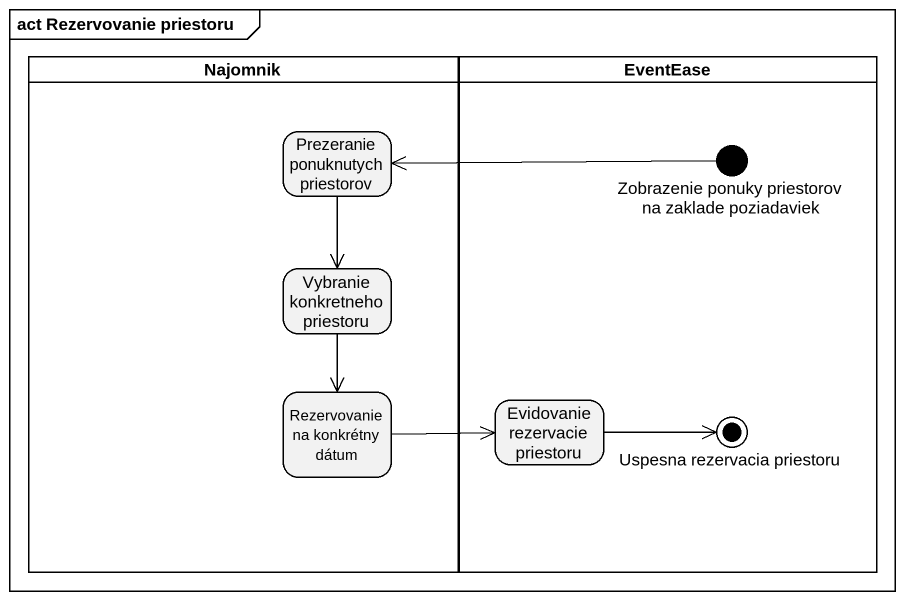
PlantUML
@startuml
mainframe act Rezervovanie priestoru
hide empty description
state Najomnik <<partition>> {
  state "Prezeranie ponuknutych priestorov" as Prezeranie_ponuknutych
  state "Vybranie konkretneho priestoru" as Vybranie_konkretneho
  state "Rezervovanie na konkrétny dátum" as Rezervovanie_na_konkrétny
}
state EventEase <<partition>> {
  state "Zobrazenie ponuky priestorov na zaklade poziadaviek" as Zobrazenie_ponuky <<start>>
  state "Evidovanie rezervacie priestoru" as Evidovanie_rezervacie
  state "Uspesna rezervacia priestoru" as Uspesna_rezervacia_priestoru <<end>>
}
Prezeranie_ponuknutych --> Vybranie_konkretneho
Zobrazenie_ponuky -left-> Prezeranie_ponuknutych
Vybranie_konkretneho --> Rezervovanie_na_konkrétny
Rezervovanie_na_konkrétny -right-> Evidovanie_rezervacie
Evidovanie_rezervacie -right-> Uspesna_rezervacia_priestoru
@enduml
